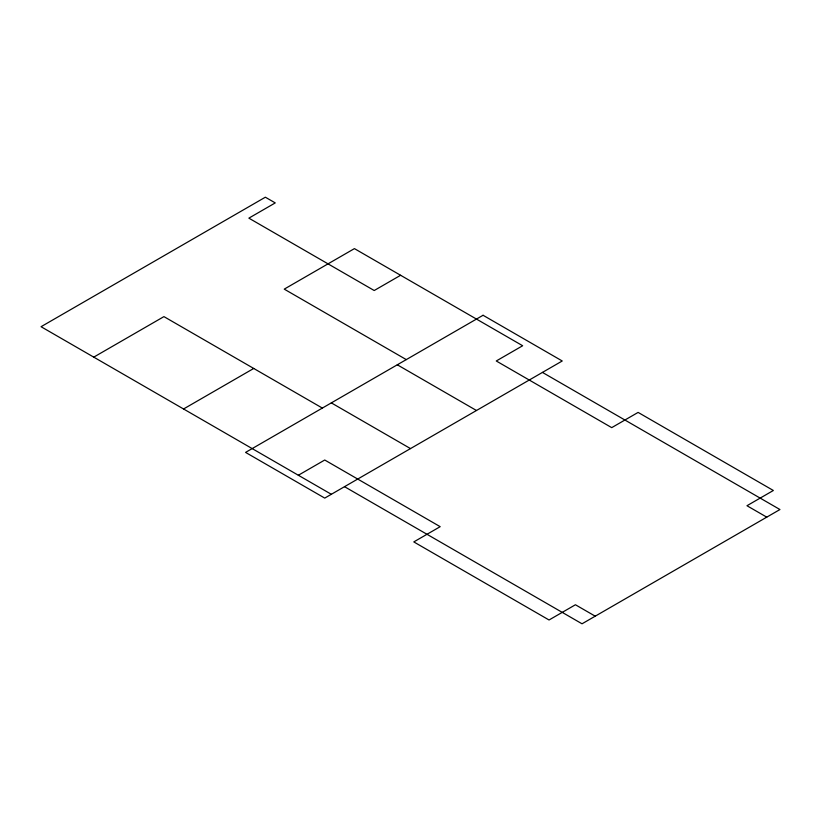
<?xml version="1.0" encoding="UTF-8"?>
<svg xmlns="http://www.w3.org/2000/svg" width="821" height="821" viewBox="0 0 821 821"><rect width="100%" height="100%" fill="white"/><g stroke="black" fill="none" stroke-linecap="round" stroke-linejoin="round"><path stroke-width="1.23" d="M93.758 357.135L163.933 316.619L322.345 408.068M400.607 275.281L374.212 290.521L248.866 218.15L275.251 202.91L265.357 197.204L41.05 326.707L331.335 494.293M183.555 408.981L253.73 368.455M298.341 475.256L324.736 460.017L440.189 526.672L413.794 541.911L549.044 619.988L575.429 604.759L595.225 616.181M542.445 372.406L779.95 509.533L582.027 623.796L344.522 486.679M766.752 517.148L746.966 505.726L773.351 490.486L638.112 412.409L611.717 427.638L496.264 360.983L522.659 345.744L354.426 248.619L284.24 289.136L406.292 359.608M397.302 364.791L476.478 410.5M331.335 402.885L410.5 448.594M483.066 315.274L245.571 452.402L324.736 498.101L562.241 360.983L483.066 315.274"/></g></svg>
